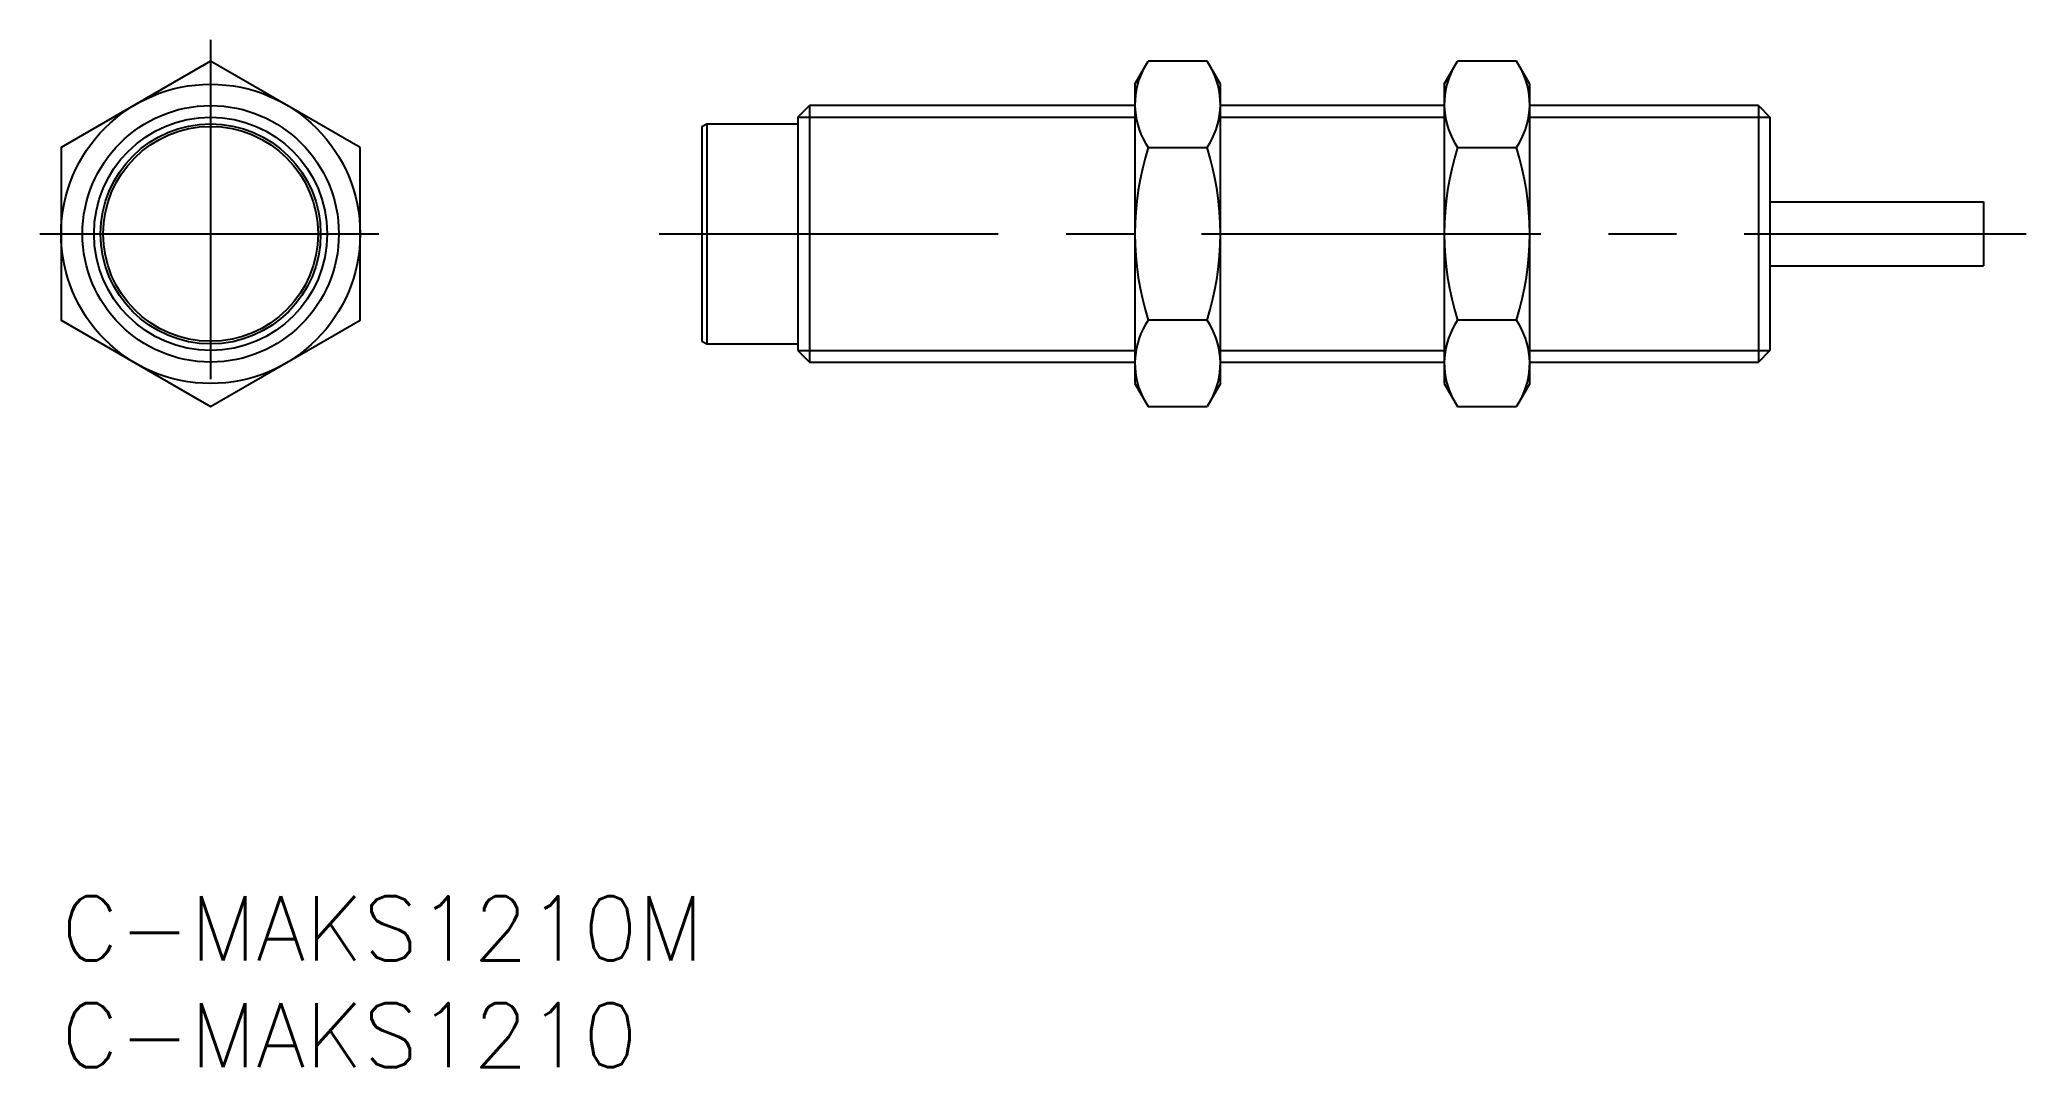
# Model space of a CAD drawing. Extents: x -1 to 92, y -8 to 40.1.
import ezdxf

# ---------------------------------------------------------------- set-up
doc = ezdxf.new("R2010")
doc.units = 0
doc.header["$LTSCALE"] = 0.5
doc.linetypes.add('CENTER', pattern=[50.8, 31.75, -6.35, 6.35, -6.35])
doc.layers.get('0').update_dxf_attribs({"linetype": 'CONTINUOUS'})
doc.layers.add('CENTER', color=1, linetype='CENTER')
doc.styles.get("Standard").update_dxf_attribs({"font": 'txt.shx', "height": 3, "bigfont": 'bigfont.shx'})

# ---------------------------------------------------------------- blocks, each defined once
blk = doc.blocks.new('*U17')
at = {"color": 7, "linetype": 'CONTINUOUS'}
blk.add_text('C-MAKS1210M', height=3, dxfattribs=at).set_placement((0, -3))
blk = doc.blocks.new('*U18')
at = {"color": 7, "linetype": 'CONTINUOUS'}
blk.add_text('C-MAKS1210', height=3, dxfattribs=at).set_placement((0, -8))

msp = doc.modelspace()

# ---------------------------------------------------------------- linework, layer by layer
at = {"color": 7, "linetype": 'CONTINUOUS'}
for p, q in [((50.265, 37.997, -0.304), (50.89, 39.08, -0.304)), ((53.64, 39.08, -0.304), (50.89, 39.08, -0.304)), ((54.265, 37.997, -0.304), (53.64, 39.08, -0.304)), ((64.746, 37.997, -0.304), (65.371, 39.08, -0.304)), ((68.121, 39.08, -0.304), (65.371, 39.08, -0.304)), ((68.746, 37.997, -0.304), (68.121, 39.08, -0.304)), ((50.265, 37.997, -0.304), (50.265, 23.997, -0.304)), ((54.265, 23.997, -0.304), (54.265, 37.997, -0.304)), ((64.746, 37.997, -0.304), (64.746, 23.997, -0.304)), ((68.746, 23.997, -0.304), (68.746, 37.997, -0.304)), ((34.489, 36.455), (35.03, 36.997)), ((34.489, 36.455), (34.489, 25.538)), ((50.265, 36.997), (35.03, 36.997)), ((35.03, 36.997), (35.03, 24.997)), ((64.746, 36.997), (54.265, 36.997)), ((79.447, 36.997), (68.746, 36.997)), ((79.447, 36.997), (79.447, 24.997)), ((79.447, 36.997), (79.989, 36.455)), ((79.989, 36.455), (79.989, 25.538)), ((29.989, 36.026), (30.23, 36.147)), ((29.989, 36.026), (29.989, 25.968)), ((30.23, 36.147), (34.489, 36.147)), ((30.23, 36.147), (30.23, 25.847)), ((50.89, 35.038, -0.304), (53.64, 35.038, -0.304)), ((65.371, 35.038, -0.304), (68.121, 35.038, -0.304)), ((79.989, 32.497), (89.989, 32.497)), ((89.989, 32.497), (89.989, 29.497)), ((79.989, 29.497), (89.989, 29.497)), ((53.64, 26.955, -0.304), (50.89, 26.955, -0.304)), ((68.121, 26.955, -0.304), (65.371, 26.955, -0.304)), ((29.989, 25.968), (30.23, 25.847)), ((30.23, 25.847), (34.489, 25.847)), ((34.489, 25.538), (35.03, 24.997)), ((79.447, 24.997), (79.989, 25.538)), ((35.03, 24.997), (50.265, 24.997)), ((54.265, 24.997), (64.746, 24.997)), ((68.746, 24.997), (79.447, 24.997)), ((50.265, 23.997, -0.304), (50.89, 22.914, -0.304)), ((54.265, 23.997, -0.304), (53.64, 22.914, -0.304)), ((64.746, 23.997, -0.304), (65.371, 22.914, -0.304)), ((68.746, 23.997, -0.304), (68.121, 22.914, -0.304)), ((50.89, 22.914, -0.304), (53.64, 22.914, -0.304)), ((65.371, 22.914, -0.304), (68.121, 22.914, -0.304))]:
    msp.add_line(p, q, dxfattribs=at)
at = {"color": 3, "linetype": 'CONTINUOUS'}
for p, q in [((34.489, 36.455), (50.265, 36.455)), ((54.265, 36.455), (64.746, 36.455)), ((68.746, 36.455), (79.989, 36.455)), ((34.489, 25.538), (50.265, 25.538)), ((54.265, 25.538), (64.746, 25.538)), ((68.746, 25.538), (79.989, 25.538))]:
    msp.add_line(p, q, dxfattribs=at)
at = {"color": 7, "linetype": 'CONTINUOUS'}
msp.add_lwpolyline([(14, 35.038), (7, 39.08), (0, 35.038), (0, 26.955), (7, 22.914), (14, 26.955)], close=True, dxfattribs=at)
for radius in [7, 6, 5.15, 5.029]:
    msp.add_circle((7, 30.997), radius, dxfattribs=at)
at = {"color": 3, "linetype": 'CONTINUOUS'}
msp.add_circle((7, 30.997), 5.458, dxfattribs=at)
at = {"color": 7, "linetype": 'CONTINUOUS'}
for centre, radius, start, end in [((53.843, 37.059, -0.304), 3.578, 154.38425, 214.38425), ((50.687, 37.059, -0.304), 3.578, 325.61575, 25.61575), ((68.324, 37.059, -0.304), 3.578, 154.38425, 214.38425), ((65.168, 37.059, -0.304), 3.578, 325.61575, 25.61575), ((63.64, 30.997, -0.304), 13.375, 162.41205, 197.58795), ((40.89, 30.997, -0.304), 13.375, 342.41205, 17.58795), ((78.121, 30.997, -0.304), 13.375, 162.41205, 197.58795), ((55.371, 30.997, -0.304), 13.375, 342.41205, 17.58795), ((53.843, 24.935, -0.304), 3.578, 145.61575, 205.61575), ((50.687, 24.935, -0.304), 3.578, 334.38425, 34.38425), ((68.324, 24.935, -0.304), 3.578, 145.61575, 205.61575), ((65.168, 24.935, -0.304), 3.578, 334.38425, 34.38425)]:
    msp.add_arc(centre, radius, start, end, dxfattribs=at)
at = {"layer": 'CENTER', "color": 1, "linetype": 'CENTER'}
for p, q in [((7, 40.08), (7, 21.914)), ((-1, 30.997), (15, 30.997)), ((27.989, 30.997), (91.989, 30.997))]:
    msp.add_line(p, q, dxfattribs=at)

# ---------------------------------------------------------------- block references
at = {"color": 7, "linetype": 'CONTINUOUS'}
for name in ['*U17', '*U18']:
    msp.add_blockref(name, (0, 0), dxfattribs=at)

doc.saveas('drawing.dxf')
